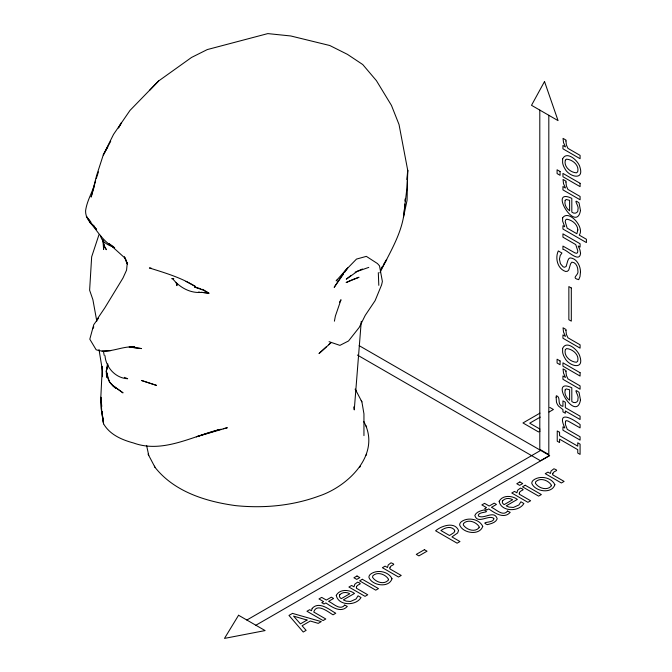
<?xml version="1.0" encoding="UTF-8"?>
<svg xmlns="http://www.w3.org/2000/svg" width="672" height="672" viewBox="0 0 672 672"><rect width="100%" height="100%" fill="white"/><g stroke="black" fill="none" stroke-linecap="round" stroke-linejoin="round"><path stroke-width="1.01" d="M103.715 244.406L103.639 249.388L102.934 240.736M102.312 366.887L100.825 397.228L101.06 408.022L103.564 423.83C109.897 434.725 121.901 439.858 133.535 442.982C162.464 453.575 191.738 436.556 219.509 429.542L196.35 436.783L227.338 427.736L223.255 428.702M361.267 321.317L354.262 409.895L353.749 406.913M106.966 373.145L106.596 377.252L106.252 371.146L107.822 365.408M107.512 366.988L107.78 363.905C104.378 372.708 107.948 382.889 115.634 388.147L109.444 382.024L106.252 371.146L107.73 366.29M404.645 204.112C404.83 229.379 390.516 250.832 379.898 272.79M404.93 201.046L405.115 198.996M406.888 179.542L407.719 170.327L399.025 124.505L391.448 105.395L376.421 80.665L362.737 64.537L347.416 54.348L329.776 45.511L290.766 35.969L267.809 33.6L207.278 49.577L191.562 57.431L158.676 80.934L130.007 110.401L113.551 134.366L103.27 154.972L96.608 175.51L91.14 197.064L94.366 185.993M154.392 466.166L155.056 467.401C174.384 491.82 206.002 501.606 235.754 505.638C263.743 508.469 292.37 505.814 318.872 496.096C348.155 486.427 381.797 454.045 363.728 421.436M334.404 321.182L335.378 316.067L341.006 299.737L339.444 302.24M95.626 180.625C93.282 191.05 86.957 200.138 85.588 210.815C85.344 218.61 91.417 224.23 96.449 229.362M96.256 178.668L98.44 171.839M98.944 234.78L91.661 256.838L89.62 290.212L92.896 299.695L96.785 321.149M359.654 467.401L360.31 466.166M365.954 455.414L366.652 454.096M92.82 328.667L93.803 326.869M107.806 146.933L103.27 154.972L110.704 141.246M118.885 127.268L121.405 122.8L118.348 128.075M380.696 270.026L386.702 259.476L383.989 263.894M381.268 268.304L382.36 266.54M343.585 273.848L334.177 287.339L345.08 270.799L356.488 259.09L366.332 256.368L377.462 263.558L379.504 265.826L382.385 281.484L381.587 284.92L375.119 300.636L365.24 315.361L359.243 327.382L348.533 340.964L339.906 345.374L329.07 341.687M344.761 272.168L347.701 267.952L336.143 280.862L337.604 279.602M149.68 90.224L158.676 80.934M98.406 318.226L93.752 324.702L89.804 339.184L96.138 349.759C108.998 354.312 121.699 345.66 134.812 346.954L132.93 346.979M98.608 318.032L96.474 320.2L104.857 307.793L123.01 277.99L126.563 270.136L127.235 263.466L124.404 256.813L127.478 264.172L125.278 258.376L108.755 243.466L112.98 246.33M326.407 346.744L319.007 353.556L331.262 342.527M328.625 344.702L330.842 342.661M351.112 275.36L346.273 279.182L357.185 271.438L368.768 267.389M539.986 413.12L522.967 422.957L538.541 431.945L540.137 431.029M540.254 417.102L529.721 423.184L540.011 429.122M549.032 412.028L553.417 409.5L549.847 407.434M246.859 620.038L540.674 450.408M549.511 455.549L540.49 460.757L357.386 355.043M255.872 625.246L549.688 455.616L359.142 345.643M355.135 272.177L362.477 268.993M218.156 429.912L221.222 429.19M102.052 351.238L110.687 350.666M173.804 278.737L171.805 278.662L172.662 278.72C179.323 287.146 189.529 293.076 200.525 292.446L198.576 292.026M130.217 347.113L141.574 348.575L129.175 347.029M151.225 268.17L149.394 267.96C165.295 272.958 181.423 277.67 195.703 286.667L186.01 281.408M200.869 288.8L194.494 287.011L202.919 290.077L208.916 293.177L201.365 292.337L208.916 293.177L202.684 289.313M113.996 247.153C108.15 245.33 101.539 242.029 100.456 235.351M124.337 377.345L127.663 378.714C115.626 378.286 105.773 367.34 105.008 355.698M114.677 247.884C101.892 241.072 94.937 227.506 86.335 216.443L90.829 221.953M92.039 224.364L89.804 222.323L96.541 229.236M93.391 225.103L94.676 226.682M355.832 390.298L355.177 389.054L361.897 401.839L363.947 413.851L363.947 435.607M361.2 400.52L361.897 401.839M365.954 425.695L366.652 427.014M146.572 445.402L148.756 455.414M148.05 454.096L155.056 467.401M176.098 282.601L176.946 285.625L176.845 283.626M103.505 351.532L104.185 355.312M102.48 370.768L98.986 349.465M103.538 241.912L104.068 245.734L106.319 249.648L104.068 245.734L102.673 239.501M101.774 406.434L100.825 397.228L101.816 412.364L103.564 423.83L102.824 416.674M102.304 411.558L102.514 413.599M378.319 272.63L378.806 285.34M102.194 366.383L102.488 376.748M548.814 115.29L548.814 454.566L539.801 449.358L539.801 110.09M407.719 170.327L407.064 200.332L403.435 217.426L406.963 187.824L407.719 170.327M565.933 141.011L566.412 144.967L567.916 148.352L580.087 155.375L580.087 158.71L562.943 148.814L562.943 145.48L565.496 146.95L563.522 142.632L563.035 138.373L566.042 140.112L565.933 141.011M565.933 182.078L566.412 186.035L567.916 189.42L580.087 196.451L580.087 199.777L562.943 189.882L562.943 186.547L565.496 188.026L563.522 183.7L563.035 179.449L566.042 181.18L565.933 182.078M565.933 330.439L566.412 334.396L567.916 337.781L580.087 344.803L580.087 348.138L562.943 338.234L562.943 334.908L565.496 336.378L563.522 332.06L563.035 327.802L566.042 329.54L565.933 330.439M565.933 371.507L566.412 375.463L567.916 378.848L580.087 385.871L580.087 389.206L562.943 379.31L562.943 375.976L565.496 377.446L563.522 373.128L563.035 368.878L566.042 370.608L565.933 371.507M493.777 518.381L493.76 519.212C492.744 523.412 479.422 521.338 487.284 524.647C490.921 523.723 495.768 522.757 497.221 518.776C494.256 509.502 483.714 519.792 478.38 515.953L478.363 515.138C479.254 511.207 491.593 513.08 483.983 509.947C480.589 510.854 476.28 511.871 474.827 515.466C477.574 524.731 488.46 514.366 493.777 518.381M556.139 397.228L556.458 402.049A6.594 3.805 60 0 0 558.566 406.115L562.943 409.609L562.943 411.86L565.337 413.238L565.337 410.987L580.087 419.504L580.087 416.17L565.337 407.66L565.337 402.251L562.943 400.873L562.943 406.384C556.307 405.115 561.532 397.076 556.332 395.724L556.139 397.228M580.499 272.009L579.986 276.595L578.718 279.644C570.436 277.687 579.197 275.444 577.878 270.74C577.954 267.17 575.988 262.147 571.83 262.147L570.562 263.894L568.73 270.052L567.487 271.244L565.715 271.488C557.542 268.993 554.879 258.082 558.298 250.933L561.935 253.033L560.196 255.52L559.448 259.216L560.44 263.735L563.035 266.742L564.346 267.28L566.101 266.54L567.815 260.644L568.714 258.804L569.99 257.914C576.719 258.149 580.507 265.969 580.499 272.009M580.482 210.512C576.24 234.301 547.613 186.757 571.813 198.366L571.813 212.083C574.451 214.477 578.676 212.948 577.97 209.101C579.398 206.371 571.981 197.501 579.046 202.91L580.482 210.512M580.482 399.941C576.24 423.73 547.613 376.186 571.813 387.794L571.813 401.512C574.451 403.906 578.676 402.377 577.97 398.521C579.398 395.8 571.981 386.929 579.046 392.339L580.482 399.941M336.269 595.325C338.142 605.842 355.908 606.27 361.007 597.534L358.05 595.829L356 599.029L350.473 601.482L346.164 601.121L343.333 599.886L354.505 593.435C349.247 589.495 339.755 588.857 336.269 595.325M499.145 501.295C501.018 511.812 518.784 512.24 523.883 503.504L520.918 501.791L518.876 504.991L513.349 507.452L509.04 507.083L506.209 505.856L517.381 499.397C512.123 495.457 502.631 494.819 499.145 501.295M391.994 578.743C389.021 588.218 372.296 585.782 368.953 577.525A9.089 5.25 0 0 1 370.549 574.182C376.95 569.201 388.542 571.326 391.994 578.743M482.731 526.352C479.758 535.828 463.033 533.4 459.698 525.134A9.089 5.25 0 0 1 461.286 521.791C467.695 516.818 479.279 518.944 482.731 526.352M554.87 484.705C551.897 494.18 535.172 491.753 531.829 483.487A9.089 5.25 0 0 1 533.425 480.144C539.826 475.171 551.418 477.296 554.87 484.705M562.615 158.962L562.624 162.758A9.66 5.578 60 0 0 564.85 168.58C568.512 176.492 584.438 181.289 579.97 167.278C578.634 161.02 566.614 150.125 562.615 158.962M562.615 348.39L562.624 352.187A9.66 5.578 60 0 0 564.85 358C568.512 365.921 584.438 370.717 579.97 356.706C578.634 350.448 566.614 339.545 562.615 348.39M562.615 217.854L562.632 221.189L564.74 226.741L562.943 225.708L562.943 229.043L586.412 242.584L586.412 239.257L579.23 235.108C585.136 227.581 568.63 208.975 562.615 217.854M577.828 229.925L576.878 233.755L567.168 228.144L565.219 221.777L565.622 219.92L566.84 219.198C572.082 220.013 577.601 224.255 577.828 229.925M565.186 200.416C564.06 204.397 566.336 208.572 569.604 210.806L569.604 200.34L566.168 199.483L565.186 200.416M565.186 389.844C564.06 393.826 566.336 398 569.604 400.235L569.604 389.76L566.168 388.912L565.186 389.844M356.471 587.118L356.303 588.168L367.752 594.779L365.039 596.341L348.902 587.034L351.616 585.463L354.018 586.849L354.757 584.279L357.538 582.145C364.123 584.447 356.756 583.834 356.471 587.118M389.945 567.79L389.777 568.84L401.226 575.45L398.513 577.021L382.385 567.706L385.098 566.135L387.492 567.521L388.231 564.95L391.02 562.817C397.597 565.118 390.23 564.514 389.945 567.79M519.347 493.08L519.17 494.13L530.628 500.741L527.915 502.312L511.778 492.996L514.492 491.425L516.894 492.811L517.625 490.241L520.414 488.107C526.991 490.417 519.632 489.804 519.347 493.08M580.566 253.369C579.466 263.852 566.278 249.043 562.943 249.413L562.943 246.086L574.972 252.907L576.542 253.294L577.508 252.748L577.819 250.916L575.744 244.583L562.943 237.191L562.943 233.856L580.087 243.751L580.087 247.086L578.18 245.986L579.953 249.934L580.566 253.369M552.821 473.752L552.653 474.802L564.102 481.412L561.389 482.983L545.252 473.668L547.974 472.105L550.368 473.483L551.107 470.921L553.896 468.779C560.473 471.089 553.106 470.476 552.821 473.752M565.53 421.235L565.362 424.385L567.286 429.374L580.087 436.758L580.087 440.093L562.943 430.198L562.943 426.863L564.85 427.963C556.802 410.836 570.696 417.253 580.087 424.536L580.087 427.871L568.126 421.092L566.488 420.655L565.53 421.235M458.564 530.527L457.607 532.997L451.945 536.911L459.959 541.54L457.103 543.194L435.599 530.779C441.252 525.874 454.818 521.178 458.564 530.527M565.362 160.154C563.48 166.673 570.461 172.494 576.408 172.838L577.66 171.856C579.558 165.337 572.51 159.533 566.572 159.163L565.362 160.154M565.362 349.583C563.48 356.101 570.461 361.922 576.408 362.267L577.66 361.284C579.558 354.757 572.51 348.961 566.572 348.592L565.362 349.583M454.751 530.989L453.978 532.594L449.509 535.5L440.916 530.544C444.713 527.814 450.475 525.664 454.255 529.645L454.751 530.989M312.194 608.378L311.455 610.722L309.666 609.689L306.953 611.251L323.081 620.567L325.794 618.996L313.757 612.049C316.638 602.364 328.616 612.276 333.043 614.813L335.765 613.25C329.448 609.756 319.116 600.734 312.194 608.378M339.805 594.728L339.377 596.072L339.856 597.416L341.25 598.685L349.784 593.762C346.685 591.872 342.367 591.965 339.805 594.728M502.681 500.69L502.244 502.034L502.732 503.378L504.126 504.655L512.66 499.724C509.561 497.834 505.243 497.927 502.681 500.69M388.382 579.684L388.114 580.39C383.678 584.976 375.631 582.002 372.548 577.324L372.792 575.862C377.227 571.259 385.258 574.249 388.349 578.928L388.382 579.684M479.119 527.293L478.85 528.007C474.424 532.585 466.368 529.612 463.285 524.941L463.537 523.48C467.964 518.868 475.994 521.867 479.086 526.537L479.119 527.293M551.258 485.646L550.99 486.36C546.554 490.938 538.507 487.964 535.424 483.294L535.668 481.824C540.103 477.221 548.134 480.22 551.225 484.89L551.258 485.646M544.522 81.53L531.51 105.302L558.062 120.632L544.522 81.53M238.568 615.25L224.49 638.4L265.121 630.58L238.568 615.25M344.719 605.094C340.049 611.033 333.127 603.179 328.583 601.364L333.581 598.483L331.33 597.181L326.332 600.062L321.695 597.391L318.982 598.954L323.618 601.633L321.779 602.692L324.038 603.994L325.87 602.935C331.699 606.934 341.032 613.494 347.315 606.413L344.719 605.094M507.595 511.056C502.925 517.003 496.003 509.149 491.459 507.326L496.457 504.445L494.206 503.143L489.208 506.024L484.571 503.353L481.858 504.916L486.494 507.595L484.655 508.654L486.914 509.956L488.746 508.897C494.575 512.896 503.908 519.456 510.191 512.375L507.595 511.056M357.008 575.988L353.917 577.769L356.731 579.39L359.822 577.609L357.008 575.988M519.884 481.95L516.793 483.731L519.607 485.36L522.698 483.571L519.884 481.95M292.505 613.385L288.985 615.426L303.24 632.024L306.13 630.353L302.072 625.758L310.288 621.02L318.242 623.364L321.266 621.617L292.505 613.385M362.334 579.281L359.621 580.843L375.749 590.159L378.47 588.588L362.334 579.281M525.21 485.243L522.497 486.814L538.625 496.121L541.346 494.558L525.21 485.243M424.418 549.688L416.279 554.392L418.891 555.895L427.031 551.191L424.418 549.688M307.054 620.063L300.426 623.893L293.588 616.132L307.054 620.063M352.909 279.476L346.122 282.526L359.016 277.259L352.909 279.476M156.534 385.4L141.456 380.47L156.534 385.4M560.078 171.52L557.088 169.789L557.088 173.578L560.078 175.308L560.078 171.52M580.087 183.296L562.943 173.401L562.943 176.736L580.087 186.631L580.087 183.296M571.309 287.994L568.856 286.583L568.856 319.712L571.309 321.132L571.309 287.994M560.078 360.948L557.088 359.218L557.088 363.006L560.078 364.736L560.078 360.948M580.087 372.725L562.943 362.83L562.943 366.164L580.087 376.06L580.087 372.725M559.574 432.306L557.239 430.962L557.239 441.202L559.574 442.546L559.574 439.177L577.752 449.677L577.752 453.046L580.087 454.39L580.087 444.15L577.752 442.806L577.752 446.166L559.574 435.674L559.574 432.306M122.917 392.801L112.711 385.459L122.917 392.801"/></g></svg>
